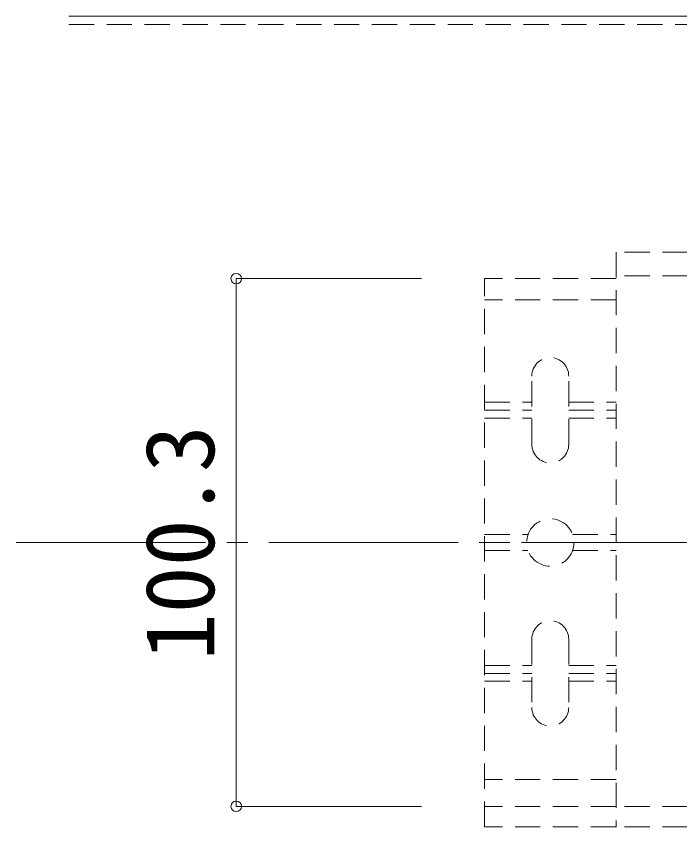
# Model space of a CAD drawing. Units: millimetres at full size; details may follow other scales. Extents: x -3425 to 3421, y -1129 to 1133.
# Drawn here: x 2538 to 2664.1, y 58.8 to 212.9 of the extents above; entities that cross this region are included whole.
import ezdxf
from ezdxf.enums import TextEntityAlignment as Align

# ---------------------------------------------------------------- set-up
doc = ezdxf.new("R2010")
doc.units = ezdxf.units.MM
doc.header["$LTSCALE"] = 4
doc.header["$PDMODE"] = 32
doc.header["$PDSIZE"] = 2
doc.linetypes.add('CHAIN2', pattern=[12, 9, -1, 1, -1])
doc.linetypes.add('DASHED1', pattern=[1.8, 1.2, -0.6])
for name, color, linetype, lineweight in [('0-0_0', 7, 'Continuous', 18), ('0-1_1手摺寸法', 3, 'Continuous', 9), ('0-4_3中心線', 2, 'CHAIN2', 18), ('1-5_笠木', 3, 'Continuous', 18)]:
    doc.layers.add(name, color=color, linetype=linetype, lineweight=lineweight)
doc.styles.add('ＭＳ ゴシック', font='')
doc.styles.get('ＭＳ ゴシック').set_extended_font_data('MS Gothic')

msp = doc.modelspace()

# ---------------------------------------------------------------- linework, layer by layer
at = {"layer": '0-0_0', "linetype": 'DASHED1'}
for p, q in [((2547.986, 211.265), (2933.617, 211.265)), ((2651.986, 168.032), (2651.986, 58.849)), ((2751.986, 168.032), (2651.986, 168.032)), ((2751.986, 163.532), (2651.986, 163.532)), ((2651.986, 163), (2626.986, 163)), ((2626.986, 58.85), (2626.986, 163)), ((2651.986, 158.948), (2626.986, 158.948)), ((2635.986, 131.5), (2635.986, 144.5)), ((2642.986, 131.5), (2642.986, 144.5)), ((2626.986, 139.5), (2635.986, 139.5)), ((2642.986, 139.5), (2651.986, 139.5)), ((2626.986, 138), (2635.986, 138)), ((2642.986, 138), (2651.986, 138)), ((2626.986, 136.5), (2635.986, 136.5)), ((2642.986, 136.5), (2651.986, 136.5)), ((2626.986, 114.366), (2635.244, 114.366)), ((2643.728, 114.366), (2651.986, 114.365)), ((2626.986, 112.866), (2634.986, 112.866)), ((2643.986, 112.866), (2651.986, 112.865)), ((2626.986, 111.366), (2635.243, 111.366)), ((2643.729, 111.366), (2651.986, 111.365)), ((2635.986, 94.5), (2635.986, 81.5)), ((2642.986, 94.5), (2642.986, 81.5)), ((2626.986, 89.5), (2635.986, 89.5)), ((2642.986, 89.5), (2651.986, 89.5)), ((2626.986, 88), (2635.986, 88)), ((2642.986, 88), (2651.986, 88)), ((2626.986, 86.5), (2635.986, 86.5)), ((2642.986, 86.5), (2651.986, 86.5)), ((2651.986, 67.85), (2626.986, 67.85)), ((2651.986, 62.732), (2626.986, 62.732)), ((2751.986, 62.729), (2651.986, 62.73)), ((2651.986, 58.85), (2626.986, 58.85)), ((2751.986, 58.849), (2651.986, 58.849))]:
    msp.add_line(p, q, dxfattribs=at)
msp.add_circle((2639.486, 112.865), 4.5, dxfattribs=at)
for centre, start, end in [((2639.486, 144.5), 0, 180), ((2639.486, 131.5), 180, 0), ((2639.486, 94.5), 0, 180), ((2639.486, 81.5), 180, 0)]:
    msp.add_arc(centre, 3.5, start, end, dxfattribs=at)
at = {"layer": '0-1_1手摺寸法', "lineweight": 18}
for p, q in [((2614.986, 162.998), (2579.803, 162.998)), ((2579.803, 62.73), (2579.803, 162.998)), ((2579.803, 159.398), (2579.803, 66.33)), ((2614.986, 62.73), (2579.803, 62.73))]:
    msp.add_line(p, q, dxfattribs=at)
at = {"layer": '0-1_1手摺寸法'}
for p in [(2579.803, 162.998), (2579.803, 62.73)]:
    msp.add_point(p, dxfattribs=at)
at = {"layer": '0-4_3中心線'}
msp.add_line((2537.986, 112.865), (3342.17, 112.865), dxfattribs=at)
at = {"layer": '1-5_笠木'}
msp.add_line((2547.986, 212.865), (2933.617, 212.865), dxfattribs=at)

# ---------------------------------------------------------------- texts
at = {"layer": '0-1_1手摺寸法', "style": 'ＭＳ ゴシック'}
msp.add_text('100.3', height=13.14, rotation=90, dxfattribs=at).set_placement((2579.555, 90.464), align=Align.BOTTOM_LEFT)

doc.saveas('drawing.dxf')
